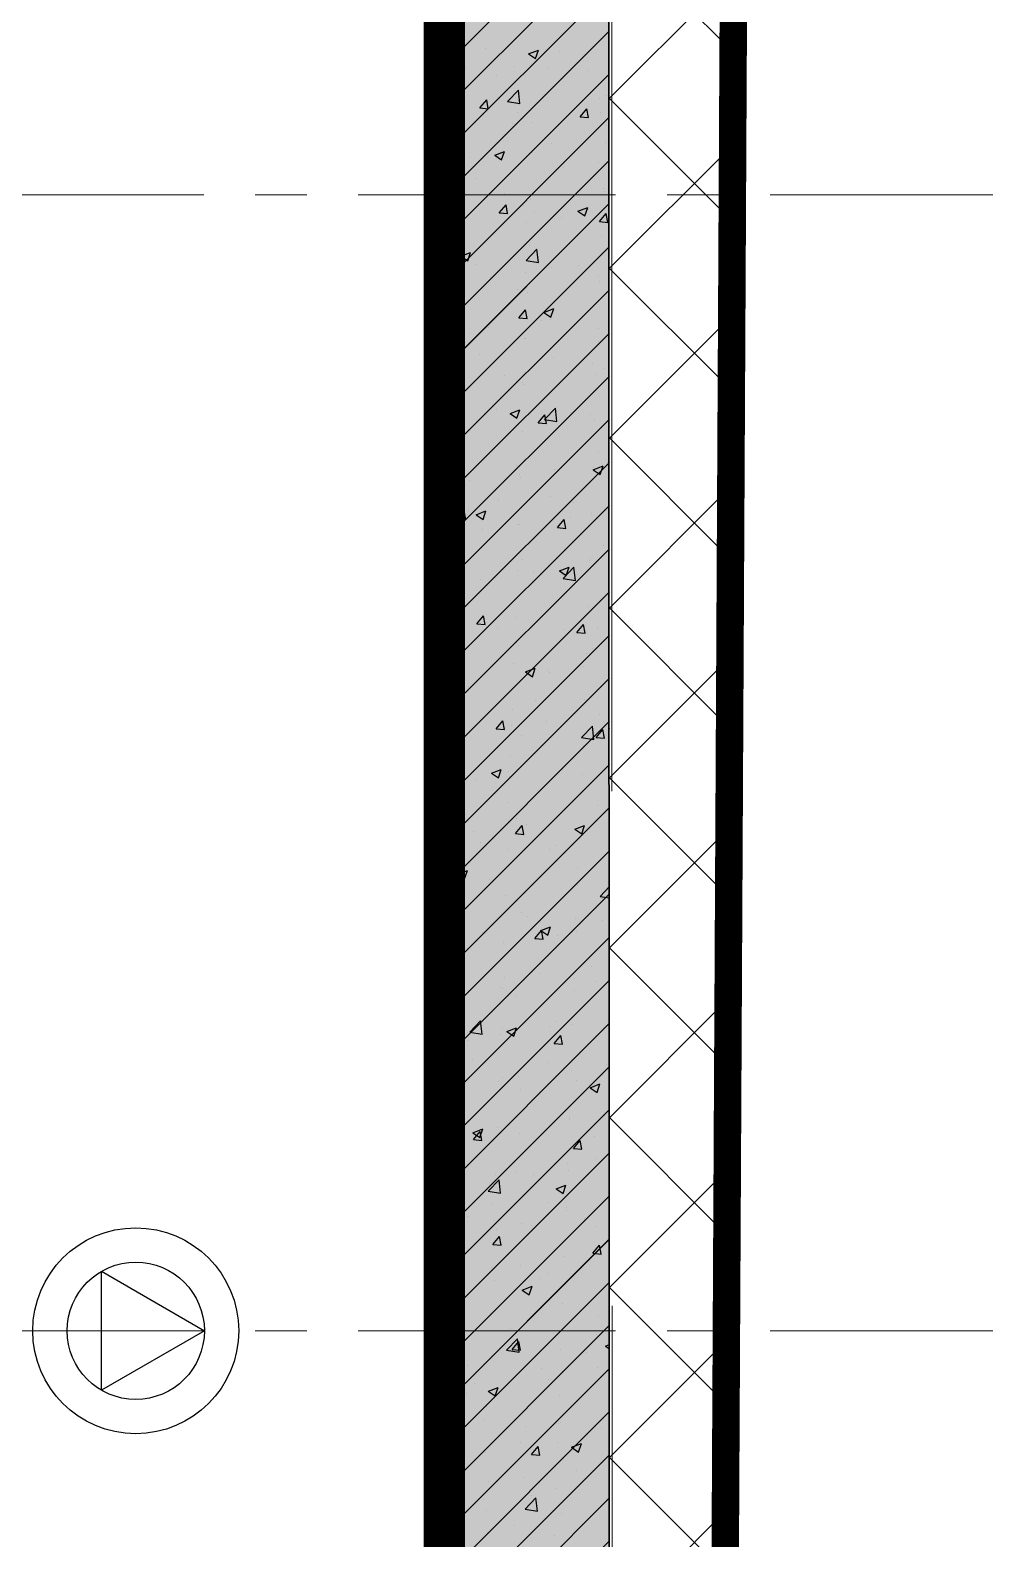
# Model space of a CAD drawing. Header units: millimetres. Extents: x -346728 to 1320345, y -537202 to -385966.
# Drawn here: x 458702 to 465657, y -434007 to -423018 of the extents above; entities that cross this region are included whole.
import ezdxf
from ezdxf.xclip import XClip

# ---------------------------------------------------------------- set-up
doc = ezdxf.new("R2010")
doc.units = ezdxf.units.MM
doc.header["$LTSCALE"] = 100
doc.header["$XCLIPFRAME"] = 2
for name, pattern in [('DASHED2', [0.375, 0.25, -0.125]), ('HIDDEN', [9.525, 6.35, -3.175]), ('HIDDEN2', [4.7625, 3.175, -1.5875]), ('X1326_GLB$0$CENTER', [2, 1.25, -0.25, 0.25, -0.25]), ('XR_1326_csPL$0$HIDDEN2', [4.7625, 3.175, -1.5875])]:
    doc.linetypes.add(name, pattern=pattern)
for name, color, linetype, lineweight in [('0 T TEXT', 7, 'Continuous', 13), ('L.DUONG', 234, 'Continuous', 15), ('X1326_GLB$0$A-tim', 8, 'X1326_GLB$0$CENTER', 9)]:
    doc.layers.add(name, color=color, linetype=linetype, lineweight=lineweight)
for name, color, linetype in [('B1', 3, 'HIDDEN2'), ('DM', 8, 'Continuous'), ('hach', 253, 'Continuous'), ('PL', 3, 'Continuous'), ('W2', 4, 'Continuous'), ('XR_1326_csPL$0$B1', 3, 'XR_1326_csPL$0$HIDDEN2'), ('XR_1326_csPL$0$hach', 253, 'Continuous'), ('XR_1326_csPL$0$W2', 4, 'Continuous')]:
    doc.layers.add(name, color=color, linetype=linetype)
doc.linetypes.add('FENCELINE2', pattern='A,0.25,-0.1,[132,ltypeshp.shx,S=0.1,R=0,X=-0.1,Y=0],-0.1,1', length=1.45)

# ---------------------------------------------------------------- blocks, each defined once
blk = doc.blocks.new('LVL-KHUNGTEN')
blk.add_lwpolyline([(61072.9, 41092.8), (119123.5, 41092.8), (119123.5, 61.9), (61072.9, 61.9)], close=True)
blk = doc.blocks.new('mb duong hh')
at = {"layer": '0 T TEXT', "color": 8, "linetype": 'DASHED2', "ltscale": 300}
blk.add_lwpolyline([(75940, 34596), (80501, 41668), (80491, 88861), (75484, 93868), (-20031, 93860), (-33610, 75885), (-26182, 55955), (-6300, 2612), (0, 0)], close=True, dxfattribs=at)
blk = doc.blocks.new('MB HANG RAO TAM')
h = blk.add_hatch()
h.set_pattern_fill('ANSI37', color=8, scale=7000, style=0)
h.set_pattern_definition([(45, (527887.4, 631399.9), (-618.7184, 618.7184), []), (135, (527887.4, 631399.9), (-618.7184, -618.7184), [])])
h.paths.add_polyline_path([(89794, 74797), (94796, 69797), (94804, 22611), (90246, 15544), (52523, -1634), (34324, -9922), (14325, -19029), (8025, -16417), (-19267, 56832), (-5688, 74797), (41806, 74797), (65797, 74797)], flags=16)
h.paths.add_polyline_path([(-17293, 40146), (-15160, 40938), (-12777, 34516), (-15127, 33730), (-10493, 20001), (4784, -19373), (12548, -21453), (91490, 14752), (95488, 20874), (95620, 46027), (95770, 74597), (91825, 78101), (52350, 76926), (14008, 75822), (-9259, 75871), (-23844, 71027), (-24251, 60760)])
at = {"layer": 'L.DUONG', "color": 94, "linetype": 'FENCELINE2', "ltscale": 25, "const_width": 200, "elevation": 7850}
blk.add_lwpolyline([(13898, 75822), (14369, 75824), (20809, 75968), (32497, 76335), (48850, 76822), (75776, 77623), (91825, 78101), (95770, 74597), (95712, 63657), (95684, 58344), (95610, 44235), (95553, 33268), (95488, 20874), (91490, 14752), (75806, 7559), (49624, -4449), (26632, -14994), (12548, -21453), (4784, -19373), (0, -7161), (-6626, 9890)], dxfattribs=at)
at = {"layer": 'XR_1326_csPL$0$B1'}
blk.add_line((94799, 61254, 0), (94799, 61254, 0), dxfattribs=at)
at = {"layer": 'XR_1326_csPL$0$W2', "color": 7, "ltscale": 0.5, "elevation": 0}
blk.add_lwpolyline([(8025, -16417), (14325, -19029), (90246, 15544), (94804, 22611), (94796, 69797), (89794, 74797), (-5688, 74797), (-19267, 56832)], close=True, dxfattribs=at)

msp = doc.modelspace()

# ---------------------------------------------------------------- hatches: boundary and pattern name
at = {"layer": 'hach'}
h = msp.add_hatch(dxfattribs=at)
h.set_pattern_fill('ANSI31', color=256, scale=70)
h.set_pattern_definition([(45, (342151.22, -508591.22), (-157.15448, 157.15448), [])])
h.paths.add_polyline_path([(362433.4, -410142.2), (348853.9, -428107.5), (376146.7, -501359), (382446.8, -503970.9), (458369.1, -469396.6), (462927.9, -462329.4), (462919.8, -415142.7), (457917.8, -410142.2)])
h.paths.add_polyline_path([(363030.6, -411342.2), (350208.3, -428305.7), (377088.8, -500450.6), (382424.3, -502662.6), (457551.5, -468450.4), (461727.8, -461976.1), (461719.7, -415639.4), (457420.9, -411342.2)], flags=16)
h = msp.add_hatch(dxfattribs=at)
h.set_pattern_fill('AR-CONC', color=256, scale=4)
h.set_pattern_definition([(50, (342151.2, -508591.2), (728.7387, -63.7563), [76.2, -838.2]), (355, (342151.2, -508591.2), (-140.9737, 764.2274), [60.96, -670.5623]), (100.45144, (342211.95, -508596.54), (587.765, 700.471), [64.76, -712.361]), (46.1842, (342151.2, -508388), (1084.316, -168.1693), [114.3, -1257.3]), (96.63556, (342241.6, -508402), (949.6165, 989.7045), [97.14, -1068.5424]), (351.18415, (342151.2, -508388), (949.6165, 989.7045), [91.44, -1005.839]), (21, (342252.8, -508438.8), (606.4576, -409.0608), [76.2, -838.2]), (326, (342252.8, -508438.8), (247.208, 736.752), [60.96, -670.56]), (71.45144, (342303.36, -508472.9), (853.6657, 327.691), [64.76, -712.3598]), (37.5, (342151.22, -508591.22), (12.3544, 338.22016), [0, -662.432, 0, -680.72, 0, -673.1]), (7.5, (342151.22, -508591.22), (267.27865, 400.7223), [0, -388.112, 0, -647.192, 0, -256.54]), (327.5, (341924.65, -508591.22), (542.3624, -22.91498), [0, -254, 0, -792.48, 0, -1051.56]), (317.5, (341823.05, -508591.2), (592.5167, 101.706), [0, -330.2, 0, -526.288, 0, -746.76])])
h.paths.add_polyline_path([(362433.4, -410142.2), (348853.9, -428107.5), (376146.7, -501359), (382446.8, -503970.9), (458369.1, -469396.6), (462927.9, -462329.4), (462919.8, -415142.7), (457917.8, -410142.2)])
h.paths.add_polyline_path([(363030.6, -411342.2), (350208.3, -428305.7), (377088.8, -500450.6), (382424.3, -502662.6), (457551.5, -468450.4), (461727.8, -461976.1), (461719.7, -415639.4), (457420.9, -411342.2)], flags=16)

# ---------------------------------------------------------------- linework, layer by layer
at = {"layer": 'B1'}
msp.add_line((462919.8, -423688, -1404.9), (462919.9, -423688, -1404.9), dxfattribs=at)
msp.add_line((462919.8, -423688, -1404.9), (462919.9, -423688, -1404.9), dxfattribs=at)
at = {"layer": 'PL', "elevation": -1404.9}
msp.add_lwpolyline([(459221.3, -432924.5), (459221.3, -432058.5), (459971.3, -432491.5)], close=True, dxfattribs=at)
msp.add_lwpolyline([(459221.3, -432924.5), (459221.3, -432058.5), (459971.3, -432491.5)], close=True, dxfattribs=at)
at = {"layer": 'PL'}
for radius in [750, 750, 500, 500]:
    msp.add_circle((459471.3, -432491.5, -1404.9), radius, dxfattribs=at)
at = {"layer": 'W2', "ltscale": 0.5, "elevation": -1404.9}
for points in [[(362433.4, -410142.2), (348853.9, -428107.5), (376146.7, -501359), (382446.8, -503970.9), (458369.1, -469396.6), (462927.9, -462329.4), (462919.6, -415142.1), (457917.8, -410142.2)], [(363030.6, -411342.2), (350208.3, -428305.7), (377088.8, -500450.6), (382424.3, -502662.6), (457551.5, -468450.4), (461727.8, -461976.1), (461719.7, -415639.4), (457420.9, -411342.2)]]:
    msp.add_lwpolyline(points, close=True, dxfattribs=at)
at = {"layer": 'X1326_GLB$0$A-tim', "ltscale": 15}
for p, q in [((341092.1, -424216.4, -1404.9), (475778.7, -424216.4, -1404.9)), ((341092.1, -432491.5, -1404.9), (475778.7, -432491.5, -1404.9))]:
    msp.add_line(p, q, dxfattribs=at)
at = {"layer": 'XR_1326_csPL$0$hach', "color": 250}
for p, q in [((461721, -423281.1, -1404.9), (462921, -422081.1, -1404.9)), ((461721.1, -423595.4, -1404.9), (462921.1, -422395.4, -1404.9)), ((461721.1, -423909.6, -1404.9), (462921.1, -422709.6, -1404.9)), ((461721.2, -424223.9, -1404.9), (462921.2, -423023.9, -1404.9)), ((462016.2, -423148.8, -1404.9), (462016.2, -423148.8, -1404.9)), ((462333.4, -423190.9, -1404.9), (462404.6, -423163.5, -1404.9)), ((462333.4, -423191, -1404.9), (462383.9, -423225, -1404.9)), ((462383.9, -423225, -1404.9), (462404.5, -423163.7, -1404.9)), ((462558.6, -423171.7, -1404.9), (462558.6, -423171.7, -1404.9)), ((462915, -423158.2, -1404.9), (462915, -423158.2, -1404.9)), ((461874.2, -423299.4, -1404.9), (461874.2, -423299.4, -1404.9)), ((462230.5, -423285.3, -1404.9), (462230.5, -423285.3, -1404.9)), ((462387.3, -423234.3, -1404.9), (462387.3, -423234.3, -1404.9)), ((462481.7, -423297.9, -1404.9), (462481.7, -423297.9, -1404.9)), ((462772.8, -423308.2, -1404.9), (462772.8, -423308.2, -1404.9)), ((461721.2, -424538.1, -1404.9), (462921.2, -423338.1, -1404.9)), ((461842.6, -423382, -1404.9), (461842.6, -423382, -1404.9)), ((462096.9, -423348.5, -1404.9), (462096.9, -423348.5, -1404.9)), ((461979.2, -423584.3, -1404.9), (462028.2, -423525.9, -1404.9)), ((462039.8, -423589.6, -1404.9), (462028, -423526, -1404.9)), ((462180.1, -423538.2, -1404.9), (462259.3, -423455.7, -1404.9)), ((462270.5, -423552.2, -1404.9), (462259.2, -423455.7, -1404.9)), ((462846.2, -423515.7, -1404.9), (462846.2, -423515.7, -1404.9)), ((462902.7, -423496.4, -1404.9), (462902.7, -423496.4, -1404.9)), ((461861.8, -423637.6, -1404.9), (461861.8, -423637.6, -1404.9)), ((461979.2, -423584.3, -1404.9), (462039.9, -423589.6, -1404.9)), ((462180.1, -423538.1, -1404.9), (462270.5, -423552.1, -1404.9)), ((462253.7, -423617.4, -1404.9), (462253.7, -423617.4, -1404.9)), ((462375, -423572.6, -1404.9), (462375, -423572.6, -1404.9)), ((462707.9, -423648.1, -1404.9), (462756.9, -423589.7, -1404.9)), ((462768.5, -423653.4, -1404.9), (462756.8, -423589.7, -1404.9)), ((462856.1, -423614.1, -1404.9), (462856.1, -423614.1, -1404.9)), ((461721.3, -424852.4, -1404.9), (462921.3, -423652.4, -1404.9)), ((461814.1, -423665.2, -1404.9), (461814.1, -423665.2, -1404.9)), ((461829.7, -423749.3, -1404.9), (461829.7, -423749.3, -1404.9)), ((462214.5, -423698.6, -1404.9), (462214.5, -423698.6, -1404.9)), ((462356.5, -423688.2, -1404.9), (462356.5, -423688.2, -1404.9)), ((462707.9, -423648.1, -1404.9), (462768.6, -423653.4, -1404.9)), ((462898.8, -423711.1, -1404.9), (462898.8, -423711.1, -1404.9)), ((462497.1, -423840.5, -1404.9), (462497.1, -423840.5, -1404.9)), ((462890.3, -423834.6, -1404.9), (462890.3, -423834.6, -1404.9)), ((461721.3, -425166.6, -1404.9), (462921.3, -423966.6, -1404.9)), ((461904.6, -423942.2, -1404.9), (461904.6, -423942.2, -1404.9)), ((462086.2, -423927.6, -1404.9), (462157.4, -423900.3, -1404.9)), ((462086.2, -423927.7, -1404.9), (462136.7, -423961.8, -1404.9)), ((462136.7, -423961.8, -1404.9), (462157.3, -423900.4, -1404.9)), ((462362.6, -423910.8, -1404.9), (462362.6, -423910.8, -1404.9)), ((461849.4, -423975.8, -1404.9), (461849.4, -423975.8, -1404.9)), ((462588.8, -424014.8, -1404.9), (462588.8, -424014.8, -1404.9)), ((462843.2, -423981.4, -1404.9), (462843.2, -423981.4, -1404.9)), ((461947.2, -424099.3, -1404.9), (461947.2, -424099.3, -1404.9)), ((462878, -424172.8, -1404.9), (462878, -424172.8, -1404.9)), ((461721.4, -425480.9, -1404.9), (462921.4, -424280.9, -1404.9)), ((462120.1, -424348.5, -1404.9), (462169.1, -424290.1, -1404.9)), ((462158.6, -424207.3, -1404.9), (462158.6, -424207.3, -1404.9)), ((462180.7, -424353.9, -1404.9), (462169, -424290.2, -1404.9)), ((462292.7, -424297.7, -1404.9), (462292.7, -424297.7, -1404.9)), ((462350.3, -424249, -1404.9), (462350.3, -424249, -1404.9)), ((462701, -424230.2, -1404.9), (462701, -424230.2, -1404.9)), ((462885.2, -424196, -1404.9), (462885.2, -424196, -1404.9)), ((461830.5, -424320.9, -1404.9), (461830.5, -424320.9, -1404.9)), ((461837.1, -424314.1, -1404.9), (461837.1, -424314.1, -1404.9)), ((462120.1, -424348.5, -1404.9), (462180.9, -424353.8, -1404.9)), ((462372.8, -424343.8, -1404.9), (462372.8, -424343.8, -1404.9)), ((462575.9, -424382.1, -1404.9), (462575.9, -424382.1, -1404.9)), ((462692.6, -424336.8, -1404.9), (462743.2, -424370.9, -1404.9)), ((462692.7, -424336.7, -1404.9), (462763.8, -424309.4, -1404.9)), ((462743.2, -424370.9, -1404.9), (462763.8, -424309.5, -1404.9)), ((462848.9, -424412.3, -1404.9), (462897.9, -424353.9, -1404.9)), ((462909.5, -424417.6, -1404.9), (462897.7, -424353.9, -1404.9)), ((462915.2, -424366.7, -1404.9), (462915.2, -424366.7, -1404.9)), ((462321.5, -424415.6, -1404.9), (462321.5, -424415.6, -1404.9)), ((462848.9, -424412.3, -1404.9), (462909.6, -424417.6, -1404.9)), ((462865.6, -424511.1, -1404.9), (462865.6, -424511.1, -1404.9)), ((461721.5, -425795.1, -1404.9), (462921.4, -424595.2, -1404.9)), ((462314.8, -424696, -1404.9), (462394, -424613.6, -1404.9)), ((462337.9, -424587.2, -1404.9), (462337.9, -424587.2, -1404.9)), ((462405.2, -424710.1, -1404.9), (462393.9, -424613.6, -1404.9)), ((461824.7, -424652.3, -1404.9), (461824.7, -424652.3, -1404.9)), ((461839, -424664.4, -1404.9), (461910.2, -424637, -1404.9)), ((461839, -424664.5, -1404.9), (461889.5, -424698.6, -1404.9)), ((461889.5, -424698.6, -1404.9), (461910.1, -424637.2, -1404.9)), ((461956.5, -424723.8, -1404.9), (461956.5, -424723.8, -1404.9)), ((462314.8, -424696, -1404.9), (462405.2, -424710, -1404.9)), ((462693.4, -424732.1, -1404.9), (462693.4, -424732.1, -1404.9)), ((462054.3, -424816.3, -1404.9), (462054.3, -424816.3, -1404.9)), ((462308.6, -424782.8, -1404.9), (462308.6, -424782.8, -1404.9)), ((462498.8, -424746.7, -1404.9), (462498.8, -424746.7, -1404.9)), ((462843.2, -424802.2, -1404.9), (462843.2, -424802.2, -1404.9)), ((462853.3, -424849.3, -1404.9), (462853.3, -424849.3, -1404.9)), ((461721.5, -426109.4, -1404.9), (462921.5, -424909.4, -1404.9)), ((462250.7, -424903.9, -1404.9), (462250.7, -424903.9, -1404.9)), ((462325.6, -424925.5, -1404.9), (462325.6, -424925.5, -1404.9)), ((461812.4, -424990.5, -1404.9), (461812.4, -424990.5, -1404.9)), ((462261.1, -425112.7, -1404.9), (462310.1, -425054.4, -1404.9)), ((462321.7, -425118.1, -1404.9), (462310, -425054.4, -1404.9)), ((462445.5, -425073.4, -1404.9), (462516.6, -425046.1, -1404.9)), ((462496, -425107.6, -1404.9), (462516.6, -425046.2, -1404.9)), ((462261.1, -425112.8, -1404.9), (462321.8, -425118.1, -1404.9)), ((462426.1, -425132.9, -1404.9), (462426.1, -425132.9, -1404.9)), ((462445.4, -425073.5, -1404.9), (462496, -425107.6, -1404.9)), ((462494.2, -425127, -1404.9), (462494.2, -425127, -1404.9)), ((461721.6, -426423.7, -1404.9), (462921.5, -425223.7, -1404.9)), ((461758.6, -425242.9, -1404.9), (461758.6, -425242.9, -1404.9)), ((461787, -425217, -1404.9), (461787, -425217, -1404.9)), ((461901.6, -425228.7, -1404.9), (461901.6, -425228.7, -1404.9)), ((462041.3, -425183.5, -1404.9), (462041.3, -425183.5, -1404.9)), ((462301, -425265.9, -1404.9), (462301, -425265.9, -1404.9)), ((462313.2, -425263.7, -1404.9), (462313.2, -425263.7, -1404.9)), ((462840.9, -425187.5, -1404.9), (462840.9, -425187.5, -1404.9)), ((462843.4, -425288.8, -1404.9), (462843.4, -425288.8, -1404.9)), ((461800, -425328.7, -1404.9), (461800, -425328.7, -1404.9)), ((461972.9, -425379.4, -1404.9), (461972.9, -425379.4, -1404.9)), ((462515.2, -425402.3, -1404.9), (462515.2, -425402.3, -1404.9)), ((462800.5, -425449.1, -1404.9), (462800.5, -425449.1, -1404.9)), ((462882.2, -425482.6, -1404.9), (462882.2, -425482.6, -1404.9)), ((461721.6, -426737.9, -1404.9), (462921.6, -425537.9, -1404.9)), ((461774.1, -425584.2, -1404.9), (461774.1, -425584.2, -1404.9)), ((462158.8, -425533.6, -1404.9), (462158.8, -425533.6, -1404.9)), ((462289.7, -425584.3, -1404.9), (462289.7, -425584.3, -1404.9)), ((462300.9, -425601.9, -1404.9), (462300.9, -425601.9, -1404.9)), ((462828.6, -425525.7, -1404.9), (462828.6, -425525.7, -1404.9)), ((461787.7, -425666.9, -1404.9), (461787.7, -425666.9, -1404.9)), ((461721.4, -425755.9, -1404.9), (461722.3, -425754.8, -1404.9)), ((461721.5, -425817.4, -1404.9), (461734.1, -425818.5, -1404.9)), ((461733.9, -425818.6, -1404.9), (461722.2, -425754.9, -1404.9)), ((462098.9, -425782.3, -1404.9), (462098.9, -425782.3, -1404.9)), ((462198.2, -425810.3, -1404.9), (462248.8, -425844.4, -1404.9)), ((462198.3, -425810.2, -1404.9), (462269.4, -425782.9, -1404.9)), ((462248.8, -425844.4, -1404.9), (462269.4, -425783, -1404.9)), ((462402.1, -425877, -1404.9), (462451.1, -425818.6, -1404.9)), ((462449.5, -425853.9, -1404.9), (462528.7, -425771.4, -1404.9)), ((462462.7, -425882.3, -1404.9), (462450.9, -425818.6, -1404.9)), ((462539.9, -425867.9, -1404.9), (462528.6, -425771.4, -1404.9)), ((462641.2, -425805.2, -1404.9), (462641.2, -425805.2, -1404.9)), ((462787.6, -425816.4, -1404.9), (462787.6, -425816.4, -1404.9)), ((461721.7, -427052.2, -1404.9), (462921.7, -425852.2, -1404.9)), ((461891.6, -425934.3, -1404.9), (461891.6, -425934.3, -1404.9)), ((462288.5, -425940.1, -1404.9), (462288.5, -425940.1, -1404.9)), ((462402.1, -425877, -1404.9), (462462.8, -425882.3, -1404.9)), ((462449.5, -425853.9, -1404.9), (462539.9, -425867.9, -1404.9)), ((462533.2, -425849.8, -1404.9), (462533.2, -425849.8, -1404.9)), ((462816.2, -425863.9, -1404.9), (462816.2, -425863.9, -1404.9)), ((461775.3, -426005.2, -1404.9), (461775.3, -426005.2, -1404.9)), ((461721.7, -427366.4, -1404.9), (462921.7, -426166.4, -1404.9)), ((462840.2, -426088.8, -1404.9), (462840.2, -426088.8, -1404.9)), ((462905.1, -426166.4, -1404.9), (462905.1, -426166.4, -1404.9)), ((462247.7, -426190.5, -1404.9), (462247.7, -426190.5, -1404.9)), ((462265.9, -426250.6, -1404.9), (462265.9, -426250.6, -1404.9)), ((462276.2, -426278.3, -1404.9), (462276.2, -426278.3, -1404.9)), ((462520.3, -426217.1, -1404.9), (462520.3, -426217.1, -1404.9)), ((462803.8, -426202.2, -1404.9), (462803.8, -426202.2, -1404.9)), ((462804.7, -426219.2, -1404.9), (462875.9, -426191.9, -1404.9)), ((462804.7, -426219.3, -1404.9), (462855.2, -426253.4, -1404.9)), ((462855.2, -426253.4, -1404.9), (462875.8, -426192, -1404.9)), ((461763, -426343.4, -1404.9), (461763, -426343.4, -1404.9)), ((461901, -426301.5, -1404.9), (461901, -426301.5, -1404.9)), ((462443.4, -426324.4, -1404.9), (462443.4, -426324.4, -1404.9)), ((461721.8, -427680.7, -1404.9), (462921.8, -426480.7, -1404.9)), ((462115.2, -426438, -1404.9), (462115.2, -426438, -1404.9)), ((462491.2, -426413.6, -1404.9), (462491.2, -426413.6, -1404.9)), ((462657.6, -426460.9, -1404.9), (462657.6, -426460.9, -1404.9)), ((461814.3, -426577.4, -1404.9), (461863.3, -426519.1, -1404.9)), ((461814.3, -426577.5, -1404.9), (461875.1, -426582.8, -1404.9)), ((461874.9, -426582.8, -1404.9), (461863.2, -426519.1, -1404.9)), ((461898.6, -426515.3, -1404.9), (461898.6, -426515.3, -1404.9)), ((461951, -426547, -1404.9), (462001.6, -426581.1, -1404.9)), ((461951.1, -426546.9, -1404.9), (462022.2, -426519.6, -1404.9)), ((462001.6, -426581.1, -1404.9), (462022.2, -426519.7, -1404.9)), ((462543.1, -426641.2, -1404.9), (462592, -426582.8, -1404.9)), ((462603.6, -426646.5, -1404.9), (462591.9, -426582.9, -1404.9)), ((462637.8, -426567.1, -1404.9), (462637.8, -426567.1, -1404.9)), ((462791.5, -426540.4, -1404.9), (462791.5, -426540.4, -1404.9)), ((461750.6, -426681.6, -1404.9), (461750.6, -426681.6, -1404.9)), ((461998.7, -426651.3, -1404.9), (461998.7, -426651.3, -1404.9)), ((462253, -426617.8, -1404.9), (462253, -426617.8, -1404.9)), ((462263.8, -426616.6, -1404.9), (462263.8, -426616.6, -1404.9)), ((462543.1, -426641.2, -1404.9), (462603.8, -426646.5, -1404.9)), ((461721.8, -427994.9, -1404.9), (462921.8, -426794.9, -1404.9)), ((462879.2, -426769.1, -1404.9), (462879.2, -426769.1, -1404.9)), ((462241.2, -426840.8, -1404.9), (462241.2, -426840.8, -1404.9)), ((462286.7, -426870.8, -1404.9), (462286.7, -426870.8, -1404.9)), ((462557.5, -426956, -1404.9), (462628.7, -426928.7, -1404.9)), ((462584.2, -427011.8, -1404.9), (462663.4, -426929.3, -1404.9)), ((462608, -426990.2, -1404.9), (462628.6, -426928.8, -1404.9)), ((462674.6, -427025.8, -1404.9), (462663.3, -426929.3, -1404.9)), ((462779.1, -426878.6, -1404.9), (462779.1, -426878.6, -1404.9)), ((462783.6, -426863.8, -1404.9), (462783.6, -426863.8, -1404.9)), ((461738.3, -427019.8, -1404.9), (461738.3, -427019.8, -1404.9)), ((461985.7, -427018.5, -1404.9), (461985.7, -427018.5, -1404.9)), ((462251.4, -426954.8, -1404.9), (462251.4, -426954.8, -1404.9)), ((462370.5, -426967.9, -1404.9), (462370.5, -426967.9, -1404.9)), ((462557.5, -426956.1, -1404.9), (462608, -426990.2, -1404.9)), ((462584.2, -427011.7, -1404.9), (462674.6, -427025.8, -1404.9)), ((461721.9, -428309.2, -1404.9), (462921.9, -427109.2, -1404.9)), ((461731.4, -427052, -1404.9), (461731.4, -427052, -1404.9)), ((461721.7, -427276.8, -1404.9), (461775, -427256.4, -1404.9)), ((461754.4, -427317.9, -1404.9), (461775, -427256.5, -1404.9)), ((462766.8, -427216.8, -1404.9), (462766.8, -427216.8, -1404.9)), ((461721.7, -427295.9, -1404.9), (461754.3, -427317.9, -1404.9)), ((461725.9, -427358, -1404.9), (461725.9, -427358, -1404.9)), ((461955.3, -427341.7, -1404.9), (462004.3, -427283.3, -1404.9)), ((461955.3, -427341.7, -1404.9), (462016, -427347, -1404.9)), ((462015.9, -427347, -1404.9), (462004.1, -427283.3, -1404.9)), ((462043.4, -427360, -1404.9), (462043.4, -427360, -1404.9)), ((462103.2, -427368.6, -1404.9), (462103.2, -427368.6, -1404.9)), ((462239.1, -427293, -1404.9), (462239.1, -427293, -1404.9)), ((462684, -427405.4, -1404.9), (462733, -427347.1, -1404.9)), ((462744.6, -427410.8, -1404.9), (462732.9, -427347.1, -1404.9)), ((462744.9, -427284.1, -1404.9), (462744.9, -427284.1, -1404.9)), ((462837.2, -427375.3, -1404.9), (462837.2, -427375.3, -1404.9)), ((461721.9, -428623.4, -1404.9), (462921.9, -427423.5, -1404.9)), ((462244.7, -427477, -1404.9), (462244.7, -427477, -1404.9)), ((462585.8, -427382.9, -1404.9), (462585.8, -427382.9, -1404.9)), ((462684, -427405.4, -1404.9), (462744.8, -427410.7, -1404.9)), ((462257.6, -427496.5, -1404.9), (462257.6, -427496.5, -1404.9)), ((462754.4, -427555, -1404.9), (462754.4, -427555, -1404.9)), ((462800, -427519.4, -1404.9), (462800, -427519.4, -1404.9)), ((462226.7, -427631.2, -1404.9), (462226.7, -427631.2, -1404.9)), ((462310.3, -427692.7, -1404.9), (462381.5, -427665.4, -1404.9)), ((462310.3, -427692.8, -1404.9), (462360.8, -427726.9, -1404.9)), ((462360.8, -427726.9, -1404.9), (462381.4, -427665.5, -1404.9)), ((462477.6, -427684.8, -1404.9), (462477.6, -427684.8, -1404.9)), ((462488.2, -427700.1, -1404.9), (462488.2, -427700.1, -1404.9)), ((462732, -427651.3, -1404.9), (462732, -427651.3, -1404.9)), ((461722, -428937.7, -1404.9), (462922, -427737.7, -1404.9)), ((461836, -427769.3, -1404.9), (461836, -427769.3, -1404.9)), ((461895.6, -427801.8, -1404.9), (461895.6, -427801.8, -1404.9)), ((461841.3, -427876.5, -1404.9), (461841.3, -427876.5, -1404.9)), ((462383.6, -427899.4, -1404.9), (462383.6, -427899.4, -1404.9)), ((462742.1, -427893.3, -1404.9), (462742.1, -427893.3, -1404.9)), ((461724.9, -428015.5, -1404.9), (461721.8, -427988.8, -1404.9)), ((461721.8, -428015, -1404.9), (461724.9, -428015.5, -1404.9)), ((462214.4, -427969.4, -1404.9), (462214.4, -427969.4, -1404.9)), ((462849.5, -428001.4, -1404.9), (462849.5, -428001.4, -1404.9)), ((461722.1, -429251.9, -1404.9), (462922, -428052, -1404.9)), ((462096.3, -428105.9, -1404.9), (462145.3, -428047.5, -1404.9)), ((462096.3, -428105.9, -1404.9), (462157, -428111.2, -1404.9)), ((462156.9, -428111.2, -1404.9), (462145.1, -428047.6, -1404.9)), ((462210.3, -428085.6, -1404.9), (462210.3, -428085.6, -1404.9)), ((462464.7, -428052.1, -1404.9), (462464.7, -428052.1, -1404.9)), ((462718.9, -428169.7, -1404.9), (462798.1, -428087.2, -1404.9)), ((462809.3, -428183.7, -1404.9), (462798, -428087.2, -1404.9)), ((462825, -428169.7, -1404.9), (462874, -428111.3, -1404.9)), ((462885.6, -428175, -1404.9), (462873.8, -428111.3, -1404.9)), ((462876.2, -428055.7, -1404.9), (462876.2, -428055.7, -1404.9)), ((462916.7, -428101.9, -1404.9), (462922, -428105.5, -1404.9)), ((462916.8, -428101.8, -1404.9), (462922, -428099.8, -1404.9)), ((462283.7, -428157.4, -1404.9), (462283.7, -428157.4, -1404.9)), ((462718.9, -428169.6, -1404.9), (462809.3, -428183.6, -1404.9)), ((462729.7, -428231.5, -1404.9), (462729.7, -428231.5, -1404.9)), ((462825, -428169.7, -1404.9), (462885.7, -428175, -1404.9)), ((461722.1, -429566.2, -1404.9), (462922.1, -428366.2, -1404.9)), ((462202, -428307.7, -1404.9), (462202, -428307.7, -1404.9)), ((462063.1, -428429.5, -1404.9), (462134.2, -428402.2, -1404.9)), ((462063.1, -428429.6, -1404.9), (462113.6, -428463.7, -1404.9)), ((462113.6, -428463.7, -1404.9), (462134.2, -428402.3, -1404.9)), ((462185.8, -428418.5, -1404.9), (462185.8, -428418.5, -1404.9)), ((462197.4, -428452.8, -1404.9), (462197.4, -428452.8, -1404.9)), ((462582.2, -428402.1, -1404.9), (462582.2, -428402.1, -1404.9)), ((462728.1, -428441.5, -1404.9), (462728.1, -428441.5, -1404.9)), ((461857.6, -428532.1, -1404.9), (461857.6, -428532.1, -1404.9)), ((461943.1, -428486.3, -1404.9), (461943.1, -428486.3, -1404.9)), ((462400, -428555, -1404.9), (462400, -428555, -1404.9)), ((462717.4, -428569.7, -1404.9), (462717.4, -428569.7, -1404.9)), ((461722.2, -429880.4, -1404.9), (462922.1, -428680.5, -1404.9)), ((462189.7, -428645.9, -1404.9), (462189.7, -428645.9, -1404.9)), ((462834.2, -428661.9, -1404.9), (462834.2, -428661.9, -1404.9)), ((462241.7, -428763.6, -1404.9), (462241.7, -428763.6, -1404.9)), ((462314.9, -428802.9, -1404.9), (462314.9, -428802.9, -1404.9)), ((461930.1, -428853.5, -1404.9), (461930.1, -428853.5, -1404.9)), ((462237.2, -428870.1, -1404.9), (462298, -428875.4, -1404.9)), ((462237.2, -428870.1, -1404.9), (462286.2, -428811.8, -1404.9)), ((462297.8, -428875.5, -1404.9), (462286.1, -428811.8, -1404.9)), ((462669.5, -428838.7, -1404.9), (462720.1, -428872.7, -1404.9)), ((462669.6, -428838.5, -1404.9), (462740.7, -428811.2, -1404.9)), ((462705, -428907.9, -1404.9), (462705, -428907.9, -1404.9)), ((462720.1, -428872.7, -1404.9), (462740.7, -428811.3, -1404.9)), ((461722.2, -430194.7, -1404.9), (462922.2, -428994.7, -1404.9)), ((461983.6, -428935, -1404.9), (461983.6, -428935, -1404.9)), ((462177.3, -428984.1, -1404.9), (462177.3, -428984.1, -1404.9)), ((462485.2, -428986.7, -1404.9), (462485.2, -428986.7, -1404.9)), ((462526, -428957.9, -1404.9), (462526, -428957.9, -1404.9)), ((461769.3, -429159.4, -1404.9), (461848.4, -429076.9, -1404.9)), ((461859.6, -429173.4, -1404.9), (461848.4, -429076.9, -1404.9)), ((461892.7, -429088.4, -1404.9), (461892.7, -429088.4, -1404.9)), ((462689.3, -429119.1, -1404.9), (462689.3, -429119.1, -1404.9)), ((461769.3, -429159.3, -1404.9), (461859.6, -429173.3, -1404.9)), ((461815.9, -429166.2, -1404.9), (461887, -429138.9, -1404.9)), ((461815.9, -429166.3, -1404.9), (461866.4, -429200.4, -1404.9)), ((461866.4, -429200.4, -1404.9), (461887, -429139, -1404.9)), ((462047.6, -429203.6, -1404.9), (462047.6, -429203.6, -1404.9)), ((462692.7, -429246.1, -1404.9), (462692.7, -429246.1, -1404.9)), ((461722.3, -430508.9, -1404.9), (462922.2, -429309, -1404.9)), ((462165, -429322.3, -1404.9), (462165, -429322.3, -1404.9)), ((462853.6, -429327.5, -1404.9), (462922.2, -429256, -1404.9)), ((462853.6, -429327.5, -1404.9), (462922.2, -429338.1, -1404.9)), ((462873.2, -429342.2, -1404.9), (462873.2, -429342.2, -1404.9)), ((461785.8, -429454.2, -1404.9), (461785.8, -429454.2, -1404.9)), ((462280.7, -429443.9, -1404.9), (462280.7, -429443.9, -1404.9)), ((462328.2, -429477.1, -1404.9), (462328.2, -429477.1, -1404.9)), ((462378.2, -429634.4, -1404.9), (462427.2, -429576, -1404.9)), ((462422, -429519.8, -1404.9), (462422, -429519.8, -1404.9)), ((462422.3, -429575.4, -1404.9), (462472.8, -429609.5, -1404.9)), ((462422.4, -429575.3, -1404.9), (462493.5, -429548, -1404.9)), ((462438.8, -429639.7, -1404.9), (462427.1, -429576, -1404.9)), ((462472.9, -429609.5, -1404.9), (462493.5, -429548.1, -1404.9)), ((462676.4, -429486.3, -1404.9), (462676.4, -429486.3, -1404.9)), ((462870.5, -429500, -1404.9), (462870.5, -429500, -1404.9)), ((461722.3, -430823.2, -1404.9), (462922.3, -429623.2, -1404.9)), ((461780.4, -429604.3, -1404.9), (461780.4, -429604.3, -1404.9)), ((462000, -429590.6, -1404.9), (462000, -429590.6, -1404.9)), ((462152.6, -429660.5, -1404.9), (462152.6, -429660.5, -1404.9)), ((462378.2, -429634.4, -1404.9), (462439, -429639.7, -1404.9)), ((462542.4, -429613.5, -1404.9), (462542.4, -429613.5, -1404.9)), ((462680.3, -429584.4, -1404.9), (462680.3, -429584.4, -1404.9)), ((462409.1, -429887.1, -1404.9), (462409.1, -429887.1, -1404.9)), ((462793.9, -429836.4, -1404.9), (462793.9, -429836.4, -1404.9)), ((461722.4, -431137.5, -1404.9), (462922.3, -429937.5, -1404.9)), ((462126, -429993.5, -1404.9), (462126, -429993.5, -1404.9)), ((462140.3, -429998.8, -1404.9), (462140.3, -429998.8, -1404.9)), ((462154.7, -429920.5, -1404.9), (462154.7, -429920.5, -1404.9)), ((462667.9, -429922.6, -1404.9), (462667.9, -429922.6, -1404.9)), ((462831.2, -429948.4, -1404.9), (462831.2, -429948.4, -1404.9)), ((462238.7, -430050.1, -1404.9), (462238.7, -430050.1, -1404.9)), ((462668.4, -430016.4, -1404.9), (462668.4, -430016.4, -1404.9)), ((461904, -430317.2, -1404.9), (461983.1, -430234.8, -1404.9)), ((461994.3, -430331.3, -1404.9), (461983.1, -430234.8, -1404.9)), ((461722.4, -431451.7, -1404.9), (462922.4, -430251.8, -1404.9)), ((461790.5, -430334.8, -1404.9), (461839.4, -430276.5, -1404.9)), ((461790.5, -430334.8, -1404.9), (461851.2, -430340.1, -1404.9)), ((461851, -430340.2, -1404.9), (461839.3, -430276.5, -1404.9)), ((461887.5, -430321.3, -1404.9), (461887.5, -430321.3, -1404.9)), ((461904, -430317.2, -1404.9), (461994.3, -430331.2, -1404.9)), ((462127.9, -430337, -1404.9), (462127.9, -430337, -1404.9)), ((462141.8, -430287.8, -1404.9), (462141.8, -430287.8, -1404.9)), ((462175.1, -430312.1, -1404.9), (462246.3, -430284.7, -1404.9)), ((462175.1, -430312.2, -1404.9), (462225.6, -430346.2, -1404.9)), ((462225.6, -430346.2, -1404.9), (462246.2, -430284.8, -1404.9)), ((462482.2, -430273.2, -1404.9), (462482.2, -430273.2, -1404.9)), ((462519.2, -430398.6, -1404.9), (462568.2, -430340.2, -1404.9)), ((462526.6, -430237.1, -1404.9), (462526.6, -430237.1, -1404.9)), ((462579.8, -430403.9, -1404.9), (462568, -430340.2, -1404.9)), ((462655.6, -430260.8, -1404.9), (462655.6, -430260.8, -1404.9)), ((461889.7, -430374.9, -1404.9), (461889.7, -430374.9, -1404.9)), ((462519.2, -430398.6, -1404.9), (462579.9, -430403.9, -1404.9)), ((461928.2, -430512.7, -1404.9), (461928.2, -430512.7, -1404.9)), ((462470.5, -430535.6, -1404.9), (462470.5, -430535.6, -1404.9)), ((462901, -430553.4, -1404.9), (462901, -430553.4, -1404.9)), ((461722.5, -431766, -1404.9), (462922.5, -430566, -1404.9)), ((462142.4, -430649.2, -1404.9), (462142.4, -430649.2, -1404.9)), ((462259.3, -430637.8, -1404.9), (462259.3, -430637.8, -1404.9)), ((462643.2, -430599, -1404.9), (462643.2, -430599, -1404.9)), ((462684.8, -430672.1, -1404.9), (462684.8, -430672.1, -1404.9)), ((462870.2, -430628.8, -1404.9), (462870.2, -430628.8, -1404.9)), ((461874.5, -430688.5, -1404.9), (461874.5, -430688.5, -1404.9)), ((462115.5, -430675.2, -1404.9), (462115.5, -430675.2, -1404.9)), ((462277.7, -430730.5, -1404.9), (462277.7, -430730.5, -1404.9)), ((462781.6, -430721.1, -1404.9), (462852.7, -430693.8, -1404.9)), ((462781.6, -430721.2, -1404.9), (462832.1, -430755.3, -1404.9)), ((462832.1, -430755.3, -1404.9), (462852.7, -430693.9, -1404.9)), ((461722.6, -432080.2, -1404.9), (462922.5, -430880.3, -1404.9)), ((462630.9, -430937.2, -1404.9), (462630.9, -430937.2, -1404.9)), ((462633.7, -430954.1, -1404.9), (462633.7, -430954.1, -1404.9)), ((462888, -430920.6, -1404.9), (462888, -430920.6, -1404.9)), ((461726.1, -431029.1, -1404.9), (461726.1, -431029.1, -1404.9)), ((461927.9, -431048.8, -1404.9), (461999.1, -431021.5, -1404.9)), ((461927.9, -431048.9, -1404.9), (461978.4, -431083, -1404.9)), ((461931.4, -431099.1, -1404.9), (461980.4, -431040.7, -1404.9)), ((461931.4, -431099.1, -1404.9), (461992.2, -431104.4, -1404.9)), ((461978.4, -431083, -1404.9), (461999, -431021.6, -1404.9)), ((461992, -431104.4, -1404.9), (461980.3, -431040.7, -1404.9)), ((461992, -431038.6, -1404.9), (461992, -431038.6, -1404.9)), ((462103.2, -431013.4, -1404.9), (462103.2, -431013.4, -1404.9)), ((462268.4, -431052, -1404.9), (462268.4, -431052, -1404.9)), ((462660.2, -431162.8, -1404.9), (462709.2, -431104.4, -1404.9)), ((462720.7, -431168.2, -1404.9), (462709, -431104.5, -1404.9)), ((462810.8, -431075, -1404.9), (462810.8, -431075, -1404.9)), ((461722.6, -432394.5, -1404.9), (462922.6, -431194.5, -1404.9)), ((462660.2, -431162.8, -1404.9), (462720.9, -431168.1, -1404.9)), ((462618.5, -431275.5, -1404.9), (462618.5, -431275.5, -1404.9)), ((462620.8, -431321.3, -1404.9), (462620.8, -431321.3, -1404.9)), ((462828.2, -431235, -1404.9), (462828.2, -431235, -1404.9)), ((461724.8, -431439.3, -1404.9), (461724.8, -431439.3, -1404.9)), ((462038.7, -431475.1, -1404.9), (462117.8, -431392.6, -1404.9)), ((462090.8, -431351.6, -1404.9), (462090.8, -431351.6, -1404.9)), ((462129, -431489.1, -1404.9), (462117.8, -431392.6, -1404.9)), ((462235.7, -431336.7, -1404.9), (462235.7, -431336.7, -1404.9)), ((462366.4, -431354.8, -1404.9), (462366.4, -431354.8, -1404.9)), ((462534.4, -431457.9, -1404.9), (462605.5, -431430.6, -1404.9)), ((462584.9, -431492.1, -1404.9), (462605.5, -431430.7, -1404.9)), ((461722.7, -432708.7, -1404.9), (462922.6, -431508.8, -1404.9)), ((462038.7, -431475.1, -1404.9), (462129, -431489.1, -1404.9)), ((462534.4, -431458, -1404.9), (462584.9, -431492.1, -1404.9)), ((461886.7, -431661.5, -1404.9), (461886.7, -431661.5, -1404.9)), ((462070.6, -431571.2, -1404.9), (462070.6, -431571.2, -1404.9)), ((462479.2, -431559.8, -1404.9), (462479.2, -431559.8, -1404.9)), ((462606.2, -431613.7, -1404.9), (462606.2, -431613.7, -1404.9)), ((462612.9, -431594.1, -1404.9), (462612.9, -431594.1, -1404.9)), ((461722.5, -431769.5, -1404.9), (461751.9, -431758.2, -1404.9)), ((461731.2, -431819.7, -1404.9), (461751.8, -431758.4, -1404.9)), ((461742.4, -431684.8, -1404.9), (461742.4, -431684.8, -1404.9)), ((462078.5, -431689.9, -1404.9), (462078.5, -431689.9, -1404.9)), ((462099.1, -431755.5, -1404.9), (462099.1, -431755.5, -1404.9)), ((462284.8, -431707.7, -1404.9), (462284.8, -431707.7, -1404.9)), ((462353.5, -431722, -1404.9), (462353.5, -431722, -1404.9)), ((462738.3, -431671.4, -1404.9), (462738.3, -431671.4, -1404.9)), ((462827.1, -431730.6, -1404.9), (462827.1, -431730.6, -1404.9)), ((461722.5, -431813.9, -1404.9), (461731.2, -431819.7, -1404.9)), ((461722.7, -433023, -1404.9), (462922.7, -431823, -1404.9)), ((462072.4, -431863.3, -1404.9), (462121.4, -431804.9, -1404.9)), ((462072.4, -431863.3, -1404.9), (462133.1, -431868.6, -1404.9)), ((462133, -431868.6, -1404.9), (462121.2, -431804.9, -1404.9)), ((462801.1, -431927, -1404.9), (462850.1, -431868.7, -1404.9)), ((462861.7, -431932.4, -1404.9), (462850, -431868.7, -1404.9)), ((462593.8, -431951.9, -1404.9), (462593.8, -431951.9, -1404.9)), ((462801.1, -431927, -1404.9), (462861.9, -431932.4, -1404.9)), ((462867.2, -431915.3, -1404.9), (462867.2, -431915.3, -1404.9)), ((461868.4, -432087.7, -1404.9), (461868.4, -432087.7, -1404.9)), ((462066.1, -432028.1, -1404.9), (462066.1, -432028.1, -1404.9)), ((462274.7, -432017, -1404.9), (462274.7, -432017, -1404.9)), ((462471, -432072.1, -1404.9), (462471, -432072.1, -1404.9)), ((461722.8, -433337.2, -1404.9), (462922.7, -432137.3, -1404.9)), ((461831.9, -432156.3, -1404.9), (461831.9, -432156.3, -1404.9)), ((462086.2, -432122.8, -1404.9), (462086.2, -432122.8, -1404.9)), ((462287.1, -432194.7, -1404.9), (462337.7, -432228.8, -1404.9)), ((462287.2, -432194.6, -1404.9), (462358.3, -432167.3, -1404.9)), ((462337.7, -432228.8, -1404.9), (462358.3, -432167.4, -1404.9)), ((462410.8, -432110.6, -1404.9), (462410.8, -432110.6, -1404.9)), ((462581.5, -432290.1, -1404.9), (462581.5, -432290.1, -1404.9)), ((462053.8, -432366.3, -1404.9), (462053.8, -432366.3, -1404.9)), ((462845.4, -432388.4, -1404.9), (462845.4, -432388.4, -1404.9)), ((461722.8, -433651.5, -1404.9), (462922.8, -432451.5, -1404.9)), ((461818.9, -432523.5, -1404.9), (461818.9, -432523.5, -1404.9)), ((462203.7, -432472.8, -1404.9), (462203.7, -432472.8, -1404.9)), ((462825.3, -432521.5, -1404.9), (462825.3, -432521.5, -1404.9)), ((462173.4, -432633, -1404.9), (462252.5, -432550.5, -1404.9)), ((462173.4, -432632.9, -1404.9), (462263.7, -432646.9, -1404.9)), ((462212.9, -432629.7, -1404.9), (462212.9, -432629.7, -1404.9)), ((462213.4, -432627.5, -1404.9), (462262.4, -432569.1, -1404.9)), ((462213.4, -432627.5, -1404.9), (462274.1, -432632.8, -1404.9)), ((462232.7, -432623.2, -1404.9), (462232.7, -432623.2, -1404.9)), ((462263.7, -432647, -1404.9), (462252.5, -432550.5, -1404.9)), ((462273.9, -432632.9, -1404.9), (462262.2, -432569.2, -1404.9)), ((462569.1, -432628.3, -1404.9), (462569.1, -432628.3, -1404.9)), ((462755.3, -432652.7, -1404.9), (462755.3, -432652.7, -1404.9)), ((462893.6, -432603.7, -1404.9), (462922.8, -432592.5, -1404.9)), ((462893.6, -432603.8, -1404.9), (462922.8, -432623.5, -1404.9)), ((461884.8, -432743.3, -1404.9), (461884.8, -432743.3, -1404.9)), ((462041.4, -432704.5, -1404.9), (462041.4, -432704.5, -1404.9)), ((462832.4, -432755.6, -1404.9), (462832.4, -432755.6, -1404.9)), ((461722.9, -433965.7, -1404.9), (462922.8, -432765.8, -1404.9)), ((462427.2, -432766.2, -1404.9), (462427.2, -432766.2, -1404.9)), ((462476.2, -432846.3, -1404.9), (462476.2, -432846.3, -1404.9)), ((462578.1, -432789.1, -1404.9), (462578.1, -432789.1, -1404.9)), ((461883.7, -432948, -1404.9), (461883.7, -432948, -1404.9)), ((461936.4, -432873.6, -1404.9), (461936.4, -432873.6, -1404.9)), ((462039.9, -432931.5, -1404.9), (462090.5, -432965.6, -1404.9)), ((462040, -432931.4, -1404.9), (462111.1, -432904.1, -1404.9)), ((462090.5, -432965.6, -1404.9), (462111.1, -432904.2, -1404.9)), ((462556.8, -432966.6, -1404.9), (462556.8, -432966.6, -1404.9)), ((461722.9, -434280, -1404.9), (462922.9, -433080.1, -1404.9)), ((462029.1, -433042.7, -1404.9), (462029.1, -433042.7, -1404.9)), ((462010.8, -433146.2, -1404.9), (462010.8, -433146.2, -1404.9)), ((462310.8, -433189.8, -1404.9), (462310.8, -433189.8, -1404.9)), ((462553.2, -433169.1, -1404.9), (462553.2, -433169.1, -1404.9)), ((462565.2, -433156.3, -1404.9), (462565.2, -433156.3, -1404.9)), ((462864.2, -433201.9, -1404.9), (462864.2, -433201.9, -1404.9)), ((462271.7, -433303.6, -1404.9), (462271.7, -433303.6, -1404.9)), ((462544.4, -433304.8, -1404.9), (462544.4, -433304.8, -1404.9)), ((461723, -434594.2, -1404.9), (462922.9, -433394.3, -1404.9)), ((462016.7, -433381, -1404.9), (462016.7, -433381, -1404.9)), ((462354.4, -433391.7, -1404.9), (462403.3, -433333.4, -1404.9)), ((462354.4, -433391.7, -1404.9), (462415.1, -433397.1, -1404.9)), ((462414.9, -433397.1, -1404.9), (462403.2, -433333.4, -1404.9)), ((462646.4, -433340.4, -1404.9), (462717.6, -433313.1, -1404.9)), ((462646.4, -433340.5, -1404.9), (462696.9, -433374.6, -1404.9)), ((462696.9, -433374.6, -1404.9), (462717.5, -433313.2, -1404.9)), ((462682.7, -433506.4, -1404.9), (462682.7, -433506.4, -1404.9)), ((461792.8, -433668.1, -1404.9), (461863.9, -433640.8, -1404.9)), ((461843.3, -433702.3, -1404.9), (461863.9, -433640.9, -1404.9)), ((462043.5, -433590.5, -1404.9), (462043.5, -433590.5, -1404.9)), ((462297.9, -433557, -1404.9), (462297.9, -433557, -1404.9)), ((461723.1, -434908.5, -1404.9), (462923, -433708.6, -1404.9)), ((461792.7, -433668.2, -1404.9), (461843.3, -433702.3, -1404.9)), ((461813, -433665.4, -1404.9), (461813, -433665.4, -1404.9)), ((462004.4, -433719.2, -1404.9), (462004.4, -433719.2, -1404.9)), ((462308.1, -433790.9, -1404.9), (462387.2, -433708.4, -1404.9)), ((462355.3, -433688.3, -1404.9), (462355.3, -433688.3, -1404.9)), ((462398.4, -433804.9, -1404.9), (462387.2, -433708.4, -1404.9)), ((462532.1, -433643, -1404.9), (462532.1, -433643, -1404.9)), ((462897.7, -433711.2, -1404.9), (462897.7, -433711.2, -1404.9)), ((462027.2, -433801.8, -1404.9), (462027.2, -433801.8, -1404.9)), ((462308.1, -433790.8, -1404.9), (462398.4, -433804.8, -1404.9)), ((462569.6, -433824.8, -1404.9), (462569.6, -433824.8, -1404.9)), ((462822.3, -433808.1, -1404.9), (462822.3, -433808.1, -1404.9)), ((462030.6, -433957.8, -1404.9), (462030.6, -433957.8, -1404.9)), ((462229.7, -433909.8, -1404.9), (462229.7, -433909.8, -1404.9)), ((462415.4, -433907.1, -1404.9), (462415.4, -433907.1, -1404.9)), ((461776.3, -433991.2, -1404.9), (461776.3, -433991.2, -1404.9)), ((462519.7, -433981.2, -1404.9), (462519.7, -433981.2, -1404.9))]:
    msp.add_line(p, q, dxfattribs=at)
at = {"layer": 'XR_1326_csPL$0$W2', "color": 7, "ltscale": 0.5}
for p, q in [((462927.9, -462329.4, -1404.9), (462919.6, -415142.1, -1404.9)), ((461727.8, -461976.1, -1404.9), (461719.7, -415639.4, -1404.9))]:
    msp.add_line(p, q, dxfattribs=at)

# ---------------------------------------------------------------- block references
at = {"extrusion": (0.00597, -2.28885e-18, 0.999982), "xscale": 3.385207865094198, "yscale": 3.385207865094198, "zscale": 3.385207865094198}
msp.add_blockref('LVL-KHUNGTEN', (112985.2, -525073.6, 1027.7), dxfattribs=at)
ref = msp.add_blockref('mb duong hh', (382446.7, -503978, 0))
XClip(ref).set_block_clipping_path([(-58962.6888090824, -15358.4345334051), (108047.3313388755, 114603.0144500207)])

# ---------------------------------------------------------------- next in the draw order: block references
msp.add_blockref('MB HANG RAO TAM', (368121.2, -484948.9, 0))

# ---------------------------------------------------------------- next in the draw order: linework, layer by layer
at = {"layer": 'DM', "color": 7, "linetype": 'HIDDEN'}
msp.add_line((461719.3, -415637, -1404.9), (461719.3, -444604.3, -1404.9), dxfattribs=at)
at = {"layer": 'DM', "color": 7, "linetype": 'HIDDEN', "const_width": 300, "elevation": -1404.9}
msp.add_lwpolyline([(406870.9, -411339.8), (457420.5, -411339.8), (461719.3, -415637), (461719.3, -444604.3)], dxfattribs=at)

doc.saveas('drawing.dxf')
